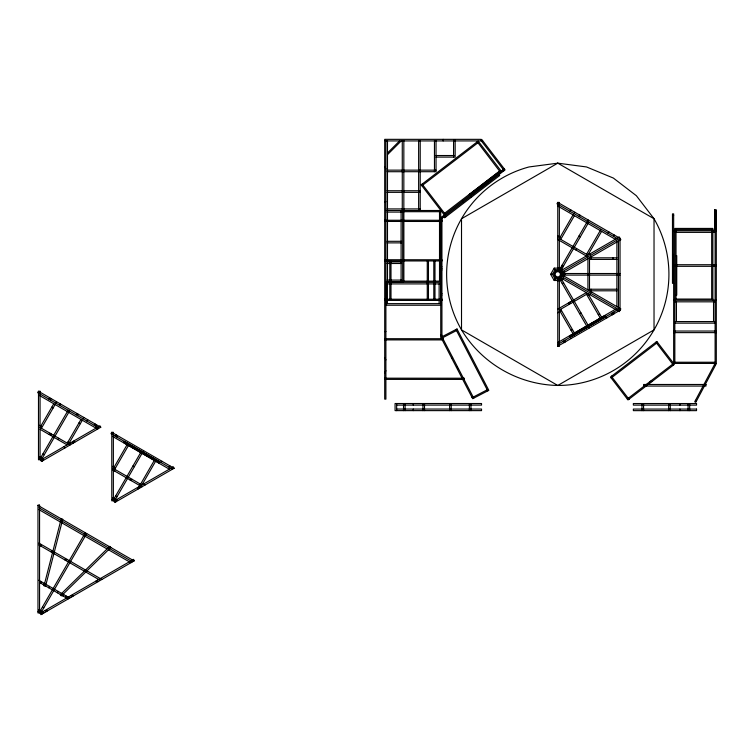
<?xml version="1.0" encoding="UTF-8"?>
<svg xmlns="http://www.w3.org/2000/svg" width="754" height="754" viewBox="0 0 754 754"><rect width="100%" height="100%" fill="white"/><g stroke="black" fill="none" stroke-linecap="round" stroke-linejoin="round"><path stroke-width="1.13" d="M441.967 300.431L441.967 299.244L384.719 299.225L384.71 300.403L441.967 300.431L441.967 299.244M464.078 379.413L464.078 378.225L384.719 378.188L384.719 379.375L464.078 379.413L464.078 378.225M716.262 211.139L716.262 230.799L714.679 230.799L714.679 209.772L716.3 209.8L716.3 363.419L673.661 363.419L627.3 398.998M716.262 230.799L673.661 230.799M60.914 519.968L44.005 585.839L45.532 586.226L62.742 519.233L61.206 518.837M384.71 372.976L385.897 370.742M715.112 363.419L694.726 401.769L695.772 402.325L716.159 363.975L715.112 363.419L715.112 230.799M141.479 452.777L142.129 451.655M48.897 399.111L49.679 397.744M50.348 399.95L51.131 398.583M53.817 403.654L40.066 427.471L70.216 444.869M55.749 403.07L56.541 401.703M41.432 428.263L55.183 404.446M59.679 405.341L60.471 403.974M49.18 434.549L49.971 433.182M50.631 435.388L51.423 434.021M68.152 410.233L40.113 458.8L41.479 459.582L69.519 411.024M57.945 439.61L58.737 438.244M76.097 414.823L76.88 413.446M77.539 415.652L78.331 414.285M67.266 443.173L81.017 419.356M82.949 418.781L83.741 417.405M68.633 443.965L82.384 420.148M86.88 421.043L87.671 419.676M94.288 425.322L95.079 423.955M95.739 426.161L96.531 424.794M98.397 427.697L97.605 429.064L39.5 395.511M40.603 545.924L41.395 544.548M111.78 432.306L111.78 500.797L113.364 500.797L113.364 432.306L111.78 432.306L110.989 433.673L172.477 469.177L173.269 467.8M115.23 436.123L116.012 434.747M116.681 436.952L117.464 435.586M51.31 552.098L52.092 550.731M40.603 583.078L41.395 581.711M43.374 584.68L44.166 583.313M113.364 468.488L127.115 444.672M114.731 469.28L128.482 445.463M114.41 470.92L115.202 469.553M48.671 587.734L49.453 586.367M64.759 559.864L65.551 558.497M66.211 560.703L66.993 559.336M85.334 532.767L39.604 611.975L42.592 613.699M40.97 612.766L86.701 533.549M57.427 592.795L58.218 591.428M140.866 452.268L113.411 499.817L114.778 500.609L143.599 450.675M129.792 479.798L130.574 478.432M62.931 595.971L63.722 594.595M131.234 480.637L132.025 479.271M65.494 597.451L66.286 596.075M139.302 485.293L140.093 483.927M140.564 484.2L154.316 460.383M155.682 461.165L141.931 484.982L112.638 468.074M161.111 462.607L161.893 461.241M169.037 467.188L169.82 465.812M570.071 211.337L570.863 209.97M573.106 214.777L559.355 238.594L587.922 255.088L601.673 231.271M574.011 213.608L574.793 212.232M560.722 239.386L574.473 215.569M578.968 216.464L579.751 215.097M579.411 216.728L580.203 215.361M562.361 278.735L561.344 280.497L554.199 280.497L550.627 274.315L554.199 268.132L561.344 268.132L562.361 269.894M552.456 274.315L555.114 269.706L560.429 269.706L563.087 274.315L560.429 278.923L555.114 278.923L552.456 274.315L550.627 274.315M559.986 268.905L588.224 219.989M572.333 247.906L573.125 246.539M554.199 280.497L555.114 278.923M560.429 269.706L561.344 268.132M588.808 222.147L560.769 270.705L559.402 269.923M575.773 249.894L576.565 248.528M563.898 276.077L564.916 274.315L563.389 271.666M586.555 254.296L600.806 229.602M608.063 233.269L608.855 231.902M613.577 236.445L614.359 235.078M618.874 311.411L620.457 308.678M387.499 152.987L399.573 140.923M387.499 154.664L401.251 140.923M109.99 548.299L61.404 595.877L60.301 594.755L109.716 546.348L110.829 547.479M421.91 185.767L477.951 142.77M481.665 141.328L482.607 140.612M444.549 213.335L499.657 171.054M503.172 169.348L504.106 168.632M504.351 168.943L441.213 217.397L441.929 218.33L441.929 336.784L473.738 398.14M473.766 192.911L487.772 182.157L488.253 182.788M488.705 181.441L503.653 169.98M611.192 378.008L657.554 342.439M569.76 336.133L605.302 315.568M100.763 427.235L41.451 461.486L40.659 460.11L99.971 425.869L100.763 427.235L38.492 391.288L37.7 392.655L98.18 427.565M174.061 468.262L114.74 502.503L113.958 501.137L173.269 466.896L174.061 468.262L112.572 432.758M560.976 270.648L619.26 236.992L620.834 239.725L561.523 273.975M561.758 272.015L620.042 238.358L557.771 202.411L556.98 203.778L617.46 238.688M557.771 279.197L561.155 277.246M557.771 281.016L559.704 279.904M559.487 280.479L563.181 278.349M562.23 283.608L563.596 282.816M557.771 309.121L586.339 292.627M557.771 312.769L561.513 310.62M588.28 295.163L590.146 294.079M579.562 313.636L580.929 312.844M571.07 330.337L572.437 329.545M598.271 314.635L599.637 313.843M557.771 342.57L615.877 309.027M557.771 344.399L617.441 309.951M557.771 277.736L557.771 346.218L620.042 310.271L620.042 239.272M442.475 337.839L456.5 330.572M451.571 357.952L452.617 357.405M456.453 367.368L457.499 366.821M457.48 369.347L458.526 368.81M471.957 397.283L473.012 396.736M473.192 397.094L487.216 389.818M453.569 139.735L455.152 139.735M384.71 140.527L385.897 140.527L385.897 399.139L384.71 399.139L384.71 139.339L480.656 139.339L480.656 140.923L385.878 140.923M435.982 155.531L454.021 155.531M435.982 157.105L455.152 157.105L455.152 140.894M387.066 170.14L436.038 170.14M387.066 171.714L436.038 171.714L436.038 140.498M387.038 190.753L420.214 190.753M387.038 192.336L420.214 192.336M384.71 201.723L385.897 201.723M387.038 208.924L420.214 208.924M385.897 210.507L440.704 210.507L440.704 305.229L385.822 305.229L385.822 282.326L440.704 282.326M402.683 211.695L440.704 211.695M387.019 212.081L401.562 212.081M672.474 215.456L673.661 215.456M440.741 219.914L441.929 219.914M674.839 229.612L712.869 229.612M674.839 232.373L715.112 232.373M387.019 241.299L401.562 241.299M387.019 242.882L401.562 242.882M672.474 254.494L673.265 254.494L673.265 280.95L672.474 280.95M675.952 255.625L676.743 255.625L676.743 295.106L675.952 295.106M672.474 255.672L673.265 255.672M616.998 257.821L589.496 257.821L589.496 290.808L616.998 290.808M589.496 259.404L616.998 259.404M387.019 261.921L401.562 261.921M387.019 263.495L401.562 263.495M673.661 264.729L716.3 264.729M673.661 266.313L716.3 266.313M440.741 266.793L441.929 266.793M440.741 268.367L441.929 268.367M440.741 269.951L441.929 269.951M620.042 273.523L562.39 273.523L562.39 275.106M563.087 274.315L564.916 274.315M563.558 275.106L620.042 275.106M672.474 279.762L673.265 279.762M387.019 280.092L401.562 280.092M402.683 281.138L440.704 281.138M385.897 281.676L402.683 281.676M673.661 283.334L672.474 283.334L672.474 213.882L673.661 213.882L673.661 363.419M385.822 283.909L440.704 283.909M589.496 289.225L616.998 289.225M440.741 293.457L441.929 293.457M440.741 295.04L441.929 295.04M674.839 299.065L712.869 299.065M673.661 300.252L716.3 300.252M674.839 301.826L715.112 301.826M385.822 303.645L440.704 303.645M674.839 321.572L715.112 321.572M674.839 323.146L715.112 323.146M673.661 331.044L716.3 331.044M384.71 331.543L385.897 331.543M673.661 332.627L716.3 332.627M440.741 335.21L441.929 335.21M441.929 336.784L440.741 336.784L440.741 218.33L441.929 218.33L505.067 169.886L481.646 139.358L480.703 140.084L504.134 170.602M557.771 345.784L559.355 345.784M557.771 346.218L559.355 346.218L559.355 277.736M674.839 362.24L715.112 362.24M396.651 405.105L481.542 405.105L481.542 403.522L395.077 403.522L395.077 410.628L481.542 410.628L481.542 409.054L396.651 409.054M38.492 458.583L40.066 458.583M111.78 499.61L113.364 499.61M37.973 505.425L39.557 505.425M37.973 611.767L39.557 611.767M714.377 364.813L715.423 365.37M695.471 400.374L696.517 400.93M557.771 206.059L615.877 239.602M578.968 236.021L580.335 236.813M557.771 235.861L560.58 237.472M588.28 253.467L590.146 254.55M557.771 239.508L587.046 256.407M562.23 265.022L563.596 265.813M561.636 266.049L563.002 266.841M559.487 268.141L562.258 269.743M557.771 267.613L559.704 268.726M557.771 269.432L560.307 270.903M561.523 274.654L620.834 308.904L619.26 311.638L559.949 277.397M561.758 276.614L620.042 310.271M123.75 442.428L159.33 462.928M112.789 436.538L169.32 469.177M51.79 407.169L53.157 407.961M78.991 422.871L80.358 423.663M132.977 465.915L134.353 466.707M112.714 466.292L115.522 467.914M142.289 483.371L145.088 484.982M39.425 425.275L41.291 426.349M68.058 441.806L70.857 443.418M112.657 469.912L141.931 486.811M40.066 429.29L67.059 444.869M42.94 453.899L44.307 454.69M115.645 495.953L117.011 496.735M112.572 497.508L117.19 500.175M112.751 498.074L116.616 500.307M39.283 456.49L42.978 458.621M39.453 457.047L43.327 459.28M112.629 499.827L115.164 501.287M39.331 458.8L42.714 460.751M38.765 505.877L134.061 560.891L133.269 559.525M38.991 507.828L132.478 561.805M38.85 509.572L60.414 522.022M61.819 522.833L107.059 548.959M108.482 549.779L130.904 562.72M38.831 543.069L101.884 579.477M38.85 544.906L99.424 579.883M38.831 580.231L69.698 598.054M39.557 582.474L68.124 598.968M42.431 607.083L43.798 607.865M38.869 609.732L43.289 612.276M38.944 610.231L43.779 613.021M38.822 611.984L41.357 613.445M655.895 342.222L673.435 365.087M655.584 342.457L656.3 343.4M502.711 170.696L503.191 171.328M501.316 171.271L478.168 141.111L421.184 184.834L444.332 214.994M477.225 141.827L500.156 171.846M498.978 174.56L499.695 175.503L444.596 217.783L443.87 216.841M651.107 380.732L651.824 381.665M649.854 381.694L650.57 382.627M489.648 180.724L490.128 181.346M473.531 192.6L474.247 193.533M472.277 193.561L472.994 194.494M611.73 376.105L612.446 377.047M628.553 398.037L629.27 398.979M611.409 376.35L628.959 399.215M470.232 193.816L470.713 194.438M470.798 196.181L471.523 197.124M462.645 200.95L463.361 201.883M422.127 184.108L445.275 214.277M445.124 215.88L445.85 216.822M442.466 216.436L443.182 217.369M618.874 237.218L619.665 238.584M613.577 312.184L614.359 313.551M613.059 312.476L613.85 313.843M612.927 312.552L613.718 313.918M611.607 313.315L612.399 314.682M611.475 313.391L612.267 314.757M606.075 316.51L606.866 317.877M601.673 317.359L587.922 293.542L559.355 310.035L574.623 336.491M586.555 294.333L600.307 318.15M589.59 327.849L560.769 277.924L559.402 278.707L587.046 326.605M554.199 268.132L555.114 269.706M560.429 278.923L561.344 280.497M587.47 325.747L588.12 326.878M569.92 302.118L570.703 303.485M568.469 302.948L569.251 304.324M560.722 309.244L574.473 333.061M570.165 337.245L570.957 338.612M564.765 340.365L565.557 341.732M564.633 340.44L565.415 341.807M563.313 341.204L564.105 342.57M563.181 341.279L563.973 342.646M172.883 467.112L173.674 468.479M138.896 486.735L139.678 488.102M137.445 487.574L138.236 488.941M114.985 500.543L115.767 501.91M73.939 440.901L74.731 442.268M72.488 441.74L73.279 443.107M64.147 446.557L64.938 447.923M41.687 459.516L42.478 460.892M97.266 580.316L98.058 581.683M95.815 581.155L96.606 582.522M72.403 594.67L73.185 596.037M70.951 595.509L71.734 596.876M68.529 596.904L69.321 598.271M46.531 609.609L47.323 610.976M45.08 610.448L45.871 611.814M42.658 611.843L43.449 613.209M42.196 612.107L42.987 613.473M41.178 612.7L41.96 614.067M384.71 166.643L385.897 168.877M384.71 357.669L385.897 359.903M455.953 329.517L487.753 390.874M714.717 209.8L714.679 230.799M713.538 301.826L713.538 321.572M712.869 300.252L712.869 228.424L674.839 228.424L674.839 363.419M711.682 229.612L711.682 299.065M689.674 403.541L689.674 410.647M688.091 403.541L688.091 410.647M679.929 403.541L679.929 405.124M679.929 409.073L679.929 410.647M676.423 301.826L676.423 321.572M676.027 229.612L676.027 299.065M670.259 403.541L670.259 410.647M668.675 403.541L668.675 410.647M643.567 403.541L643.567 410.647M641.984 403.541L641.984 410.647M618.469 240.46L618.469 308.188M616.885 241.346L616.885 306.624M612.936 257.821L612.936 259.404M591.079 256.162L591.079 258.32M591.079 289.225L591.079 292.467M587.922 257.925L587.922 289.894M563.973 271.647L563.973 275.917M561.994 272.854L561.994 275.776M559.355 270.893L559.355 202.411L557.771 202.411L557.771 270.893M557.743 236.992L557.743 238.179M470.958 403.522L470.958 410.628M469.384 403.522L469.384 410.628M453.569 140.894L453.569 157.105M451.203 403.522L451.203 410.628M449.629 403.522L449.629 410.628M443.154 139.339L443.154 140.923M439.516 211.695L439.516 281.138M439.13 283.909L439.13 303.645M434.983 260.95L434.983 299.244M434.464 140.498L434.464 171.714M433.804 260.95L433.804 299.244M428.451 260.95L428.451 299.244M427.264 260.95L427.264 299.244M424.511 403.522L424.511 410.628M422.937 403.522L422.937 410.628M420.214 140.508L420.214 210.507M418.63 140.508L418.63 210.507M413.267 403.522L413.267 405.105M413.267 409.054L413.267 410.628M405.105 403.522L405.105 410.628M403.842 140.508L403.842 210.507M403.871 211.695L403.871 281.138M403.522 403.522L403.522 410.628M402.683 210.507L402.683 282.326M402.268 140.508L402.268 210.507M401.1 210.507L401.1 281.676M396.651 403.522L396.651 410.628M390.996 260.931L390.996 299.225M389.809 260.931L389.809 299.225M387.481 140.508L387.481 281.676M387.405 283.909L387.405 303.645M384.719 338.706L384.719 339.894L443.154 339.913L443.154 338.734L384.719 338.706M384.719 259.744L384.719 260.931L441.967 260.959L441.967 259.772L384.719 259.744M384.719 220.253L384.71 221.44L441.967 221.469L441.967 220.281L384.719 220.253M124.344 441.401L123.694 442.532L159.273 463.031L159.923 461.9L124.344 441.401M555.802 270.893L553.822 274.315L555.802 277.736L559.751 277.736L561.721 274.315L559.751 270.893L555.802 270.893M500.618 170.498L469.29 194.532L469.77 195.163L501.099 171.12L500.618 170.498M656.828 341.496L610.476 377.066L628.016 399.94L674.378 364.361L656.828 341.496M605.236 315.464L569.694 336.03L570.354 337.161L605.896 316.595L605.236 315.464M557.771 163.166L461.514 218.745L461.514 329.884C481.853 363.579 518.422 384.7 557.771 385.464L654.029 329.884L654.029 218.745L636.367 195.72L613.351 178.057L586.537 166.954L557.771 163.166L529.006 166.954A111.149 111.149 0 0 0 461.514 329.884L557.771 385.464A111.149 111.149 0 0 0 654.029 218.745L557.771 163.166M133.496 559.393L40.151 613.294L40.933 614.661L134.287 560.769L133.496 559.393M456.999 328.97L440.883 337.33L472.683 398.687L488.809 390.327L456.999 328.97M705.97 384.483L643.596 384.483L643.596 386.067L705.97 386.067L705.97 384.483M40.066 391.288L38.492 391.288L38.492 459.77L40.066 459.77L40.066 391.288M696.545 403.541L633.341 403.541L633.369 405.124L696.545 405.124L696.545 403.541M696.545 409.073L633.341 409.073L633.369 410.647L696.545 410.647L696.545 409.073M39.557 505.161L37.973 505.161L37.973 612.955L39.557 612.955L39.557 505.161M556.452 276.605A2.648 2.648 0 0 0 560.42 274.315A2.648 2.648 0 0 0 556.452 272.024A2.648 2.648 0 0 0 556.452 276.605"/></g></svg>
